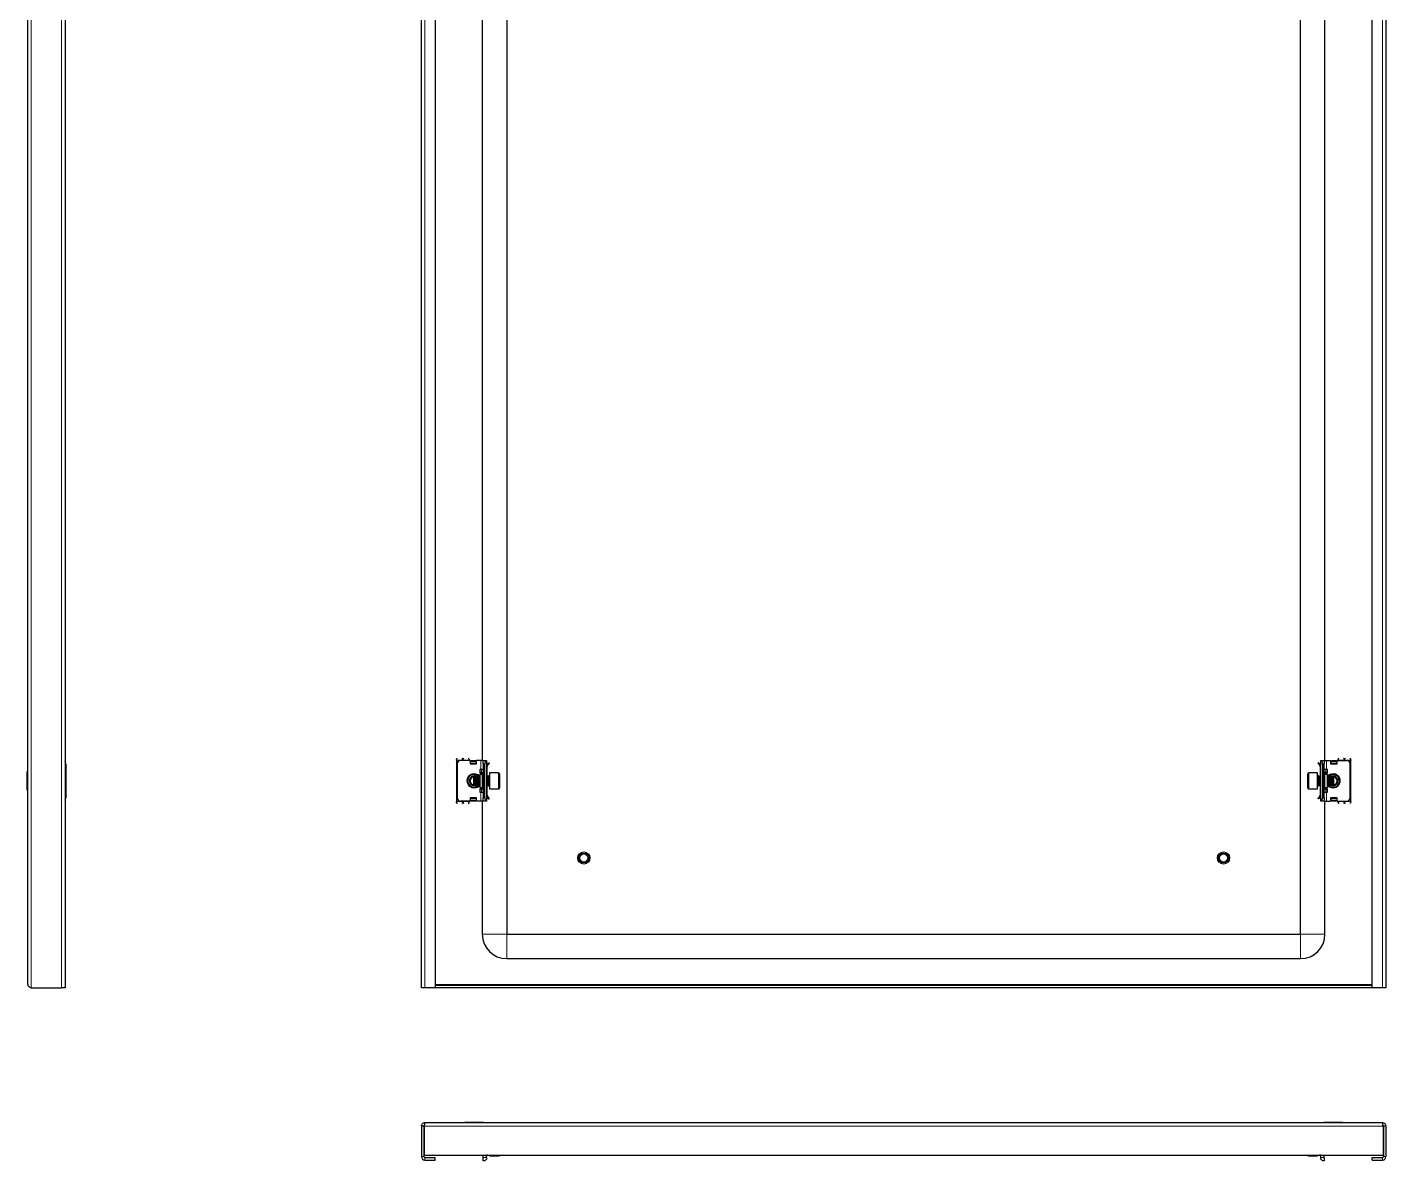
# Model space of a CAD drawing. Header units: millimetres. Extents: x -247 to 1705, y -1108 to 1206.
# Drawn here: x 868 to 1705, y -1083 to -385 of the extents above; entities that cross this region are included whole.
import ezdxf

# ---------------------------------------------------------------- set-up
doc = ezdxf.new("R2010")
doc.units = ezdxf.units.MM

msp = doc.modelspace()

# ---------------------------------------------------------------- linework, layer by layer
at = {"color": 7, "linetype": 'Continuous', "lineweight": 25}
for p, q in [((868.5, -974.37), (868.5, 976.43)), ((891.5, 978.53), (891.5, -976.47)), ((1111.04, -976.47), (1111.04, 978.53)), ((1119.54, 978.53), (1119.54, -976.47)), ((1696.54, -976.47), (1696.54, 978.53)), ((1705.04, 978.53), (1705.04, -976.47)), ((1163.54, 945.53), (1163.54, -943.47)), ((1652.54, -943.47), (1652.54, 945.53)), ((1148.54, -286.47), (1148.54, -836.47)), ((1667.54, -836.47), (1667.54, -286.47)), ((1132.54, -836.22), (1132.54, -861.72)), ((1141.04, -836.47), (1135.04, -836.47)), ((1140.54, -836.22), (1140.54, -836.47)), ((1141.04, -836.47), (1141.04, -838.47)), ((1141.24, -836.59), (1141.04, -836.59)), ((1141.24, -838.47), (1141.24, -836.59)), ((1141.29, -836.85), (1141.79, -836.49)), ((1141.79, -836.49), (1141.79, -836.85)), ((1141.79, -836.49), (1144.29, -836.49)), ((1144.29, -836.85), (1144.29, -836.49)), ((1144.29, -836.49), (1144.79, -836.85)), ((1145.04, -838.47), (1145.04, -836.47)), ((1147.54, -836.47), (1145.04, -836.47)), ((1149.04, -836.47), (1147.54, -836.47)), ((1149.04, -838.47), (1149.04, -836.47)), ((1149.04, -836.47), (1151.04, -836.47)), ((1151.04, -836.47), (1151.04, -836.74)), ((1151.04, -836.74), (1151.04, -861.2)), ((1665.04, -836.47), (1667.04, -836.47)), ((1665.04, -836.74), (1665.04, -836.47)), ((1665.04, -861.2), (1665.04, -836.74)), ((1667.04, -836.47), (1667.04, -838.47)), ((1667.04, -836.47), (1668.54, -836.47)), ((1668.54, -836.47), (1671.04, -836.47)), ((1671.04, -836.47), (1671.04, -838.47)), ((1671.29, -836.85), (1671.79, -836.49)), ((1671.79, -836.49), (1671.79, -836.85)), ((1671.79, -836.49), (1674.29, -836.49)), ((1674.29, -836.85), (1674.29, -836.49)), ((1674.29, -836.49), (1674.79, -836.85)), ((1674.84, -836.59), (1674.84, -838.47)), ((1675.04, -836.59), (1674.84, -836.59)), ((1675.04, -836.47), (1681.04, -836.47)), ((1675.04, -838.47), (1675.04, -836.47)), ((1675.54, -836.47), (1675.54, -836.22)), ((1683.54, -861.72), (1683.54, -836.22)), ((868.5, -843.18), (868.2, -843.18)), ((868.2, -851.11), (868.2, -843.18)), ((892, -838.47), (892, -859.47)), ((1133.04, -838.47), (1133.04, -859.47)), ((1141.04, -838.47), (1145.04, -838.47)), ((1141.79, -836.85), (1141.29, -837.2)), ((1141.29, -837.2), (1141.29, -836.85)), ((1141.29, -838.11), (1141.29, -837.2)), ((1141.29, -838.47), (1141.29, -838.11)), ((1141.79, -836.85), (1144.29, -836.85)), ((1144.79, -837.2), (1144.29, -836.85)), ((1144.79, -836.85), (1144.79, -837.2)), ((1144.79, -837.2), (1144.79, -838.11)), ((1144.79, -838.11), (1144.79, -838.47)), ((1147.04, -841.97), (1147.04, -843.97)), ((1147.54, -841.97), (1147.04, -841.97)), ((1147.04, -843.72), (1148.04, -843.72)), ((1147.04, -843.97), (1148.71, -844.94)), ((1148.54, -844.97), (1147.04, -844.97)), ((1147.04, -844.97), (1147.04, -852.97)), ((1149.04, -841.97), (1147.54, -841.97)), ((1148.04, -843.72), (1148.54, -843.72)), ((1148.54, -843.72), (1148.54, -844.83)), ((1149.04, -838.47), (1149.04, -859.47)), ((1150.04, -859.47), (1150.04, -838.47)), ((1151.04, -837.55), (1151.25, -837.76)), ((1151.54, -840.22), (1151.04, -840.22)), ((1151.54, -843.72), (1151.04, -843.72)), ((1151.54, -838.47), (1151.54, -838.93)), ((1151.54, -843.72), (1151.54, -840.22)), ((1151.54, -845.97), (1151.54, -843.72)), ((1151.62, -838.8), (1152.6, -837.83)), ((1151.98, -839.16), (1151.62, -838.8)), ((1151.98, -839.16), (1152.95, -838.18)), ((1152.6, -837.83), (1152.95, -838.18)), ((1158.44, -843.97), (1153.04, -843.97)), ((1153.04, -843.97), (1153.04, -853.59)), ((1159.04, -844.57), (1159.04, -853.04)), ((1657.04, -853.37), (1657.04, -844.57)), ((1663.04, -843.97), (1657.64, -843.97)), ((1663.04, -853.97), (1663.04, -843.97)), ((1663.48, -837.83), (1663.12, -838.18)), ((1664.1, -839.16), (1663.12, -838.18)), ((1664.45, -838.8), (1663.48, -837.83)), ((1664.1, -839.16), (1664.45, -838.8)), ((1664.54, -838.47), (1664.54, -838.86)), ((1664.54, -840.22), (1665.04, -840.22)), ((1664.54, -840.22), (1664.54, -843.72)), ((1665.04, -843.72), (1664.54, -843.72)), ((1664.54, -843.72), (1664.54, -845.97)), ((1664.83, -837.76), (1665.04, -837.55)), ((1666.04, -838.47), (1666.04, -859.47)), ((1667.04, -859.47), (1667.04, -838.47)), ((1668.54, -841.97), (1667.04, -841.97)), ((1667.36, -844.94), (1669.04, -843.97)), ((1667.54, -844.83), (1667.54, -843.72)), ((1667.54, -843.72), (1668.04, -843.72)), ((1669.04, -844.97), (1667.54, -844.97)), ((1668.04, -843.72), (1669.04, -843.72)), ((1669.04, -841.97), (1668.54, -841.97)), ((1669.04, -843.97), (1669.04, -841.97)), ((1669.04, -852.97), (1669.04, -844.97)), ((1671.04, -838.47), (1675.04, -838.47)), ((1671.79, -836.85), (1671.29, -837.2)), ((1671.29, -837.2), (1671.29, -836.85)), ((1671.29, -838.11), (1671.29, -837.2)), ((1671.29, -838.47), (1671.29, -838.11)), ((1671.79, -836.85), (1674.29, -836.85)), ((1674.79, -837.2), (1674.29, -836.85)), ((1674.79, -836.85), (1674.79, -837.2)), ((1674.79, -837.2), (1674.79, -838.11)), ((1674.79, -838.11), (1674.79, -838.47)), ((1683.04, -859.47), (1683.04, -838.47)), ((868.2, -854.75), (868.2, -851.11)), ((1143.35, -846.22), (1142.52, -846.41)), ((1143.59, -845.97), (1143.04, -846.52)), ((1143.04, -846.52), (1143.04, -851.23)), ((1143.04, -851.23), (1143.04, -851.41)), ((1143.04, -851.41), (1143.59, -851.97)), ((1143.65, -845.97), (1143.59, -845.97)), ((1143.59, -845.97), (1143.59, -851.74)), ((1143.59, -851.74), (1143.59, -851.97)), ((1143.59, -851.97), (1143.65, -851.97)), ((1144.04, -846.52), (1143.65, -845.97)), ((1143.65, -845.97), (1143.65, -847.82)), ((1143.65, -847.82), (1143.65, -851.97)), ((1143.65, -851.97), (1144.04, -851.41)), ((1144.2, -846.29), (1143.83, -846.22)), ((1144.43, -845.97), (1144.04, -846.52)), ((1144.04, -846.52), (1144.04, -848.03)), ((1144.04, -848.03), (1144.04, -851.41)), ((1144.04, -851.41), (1144.43, -851.97)), ((1144.65, -845.97), (1144.43, -845.97)), ((1144.43, -845.97), (1144.43, -847.82)), ((1144.43, -847.82), (1144.43, -851.97)), ((1144.43, -851.97), (1144.65, -851.97)), ((1145.04, -846.52), (1144.65, -845.97)), ((1144.65, -845.97), (1144.65, -847.82)), ((1144.65, -847.82), (1144.65, -851.97)), ((1144.65, -851.97), (1145.04, -851.41)), ((1144.87, -846.28), (1145.11, -846.42)), ((1145.11, -851.52), (1144.87, -851.66)), ((1145.43, -845.97), (1145.04, -846.52)), ((1145.04, -846.52), (1145.04, -848.03)), ((1145.04, -848.03), (1145.04, -851.41)), ((1145.04, -851.41), (1145.43, -851.97)), ((1145.65, -845.97), (1145.43, -845.97)), ((1145.43, -845.97), (1145.43, -847.82)), ((1145.43, -847.82), (1145.43, -851.97)), ((1145.43, -851.97), (1145.65, -851.97)), ((1146.04, -846.52), (1145.65, -845.97)), ((1145.65, -845.97), (1145.65, -847.82)), ((1145.65, -847.82), (1145.65, -851.97)), ((1145.65, -851.97), (1146.04, -851.41)), ((1146.43, -845.97), (1146.04, -846.52)), ((1146.04, -846.52), (1146.04, -848.03)), ((1146.04, -848.03), (1146.04, -851.41)), ((1146.04, -851.41), (1146.43, -851.97)), ((1146.65, -845.97), (1146.43, -845.97)), ((1146.43, -845.97), (1146.43, -847.82)), ((1146.43, -847.82), (1146.43, -851.97)), ((1146.43, -851.97), (1146.65, -851.97)), ((1147.04, -846.52), (1146.65, -845.97)), ((1146.65, -845.97), (1146.65, -847.82)), ((1146.65, -847.82), (1146.65, -851.97)), ((1146.65, -851.97), (1147.04, -851.41)), ((1147.04, -852.97), (1148.54, -852.97)), ((1148.71, -853), (1147.04, -853.97)), ((1148.54, -853.1), (1148.54, -854.22)), ((1151.43, -845.97), (1151.04, -846.52)), ((1151.04, -851.41), (1151.43, -851.97)), ((1151.65, -845.97), (1151.43, -845.97)), ((1151.43, -845.97), (1151.43, -847.82)), ((1151.43, -847.82), (1151.43, -851.97)), ((1151.43, -851.97), (1151.65, -851.97)), ((1151.54, -854.22), (1151.54, -851.97)), ((1152.04, -846.52), (1151.65, -845.97)), ((1151.65, -845.97), (1151.65, -847.82)), ((1151.65, -847.82), (1151.65, -851.97)), ((1151.65, -851.97), (1152.04, -851.41)), ((1152.43, -845.97), (1152.04, -846.52)), ((1152.04, -846.52), (1152.04, -848.03)), ((1152.04, -848.03), (1152.04, -851.41)), ((1152.04, -851.41), (1152.43, -851.97)), ((1152.79, -845.97), (1152.43, -845.97)), ((1152.43, -845.97), (1152.43, -847.82)), ((1152.43, -847.82), (1152.43, -851.97)), ((1152.43, -851.97), (1152.79, -851.97)), ((1159.04, -853.04), (1159.04, -853.37)), ((1663.65, -845.97), (1663.29, -845.97)), ((1663.29, -851.97), (1663.65, -851.97)), ((1664.04, -846.52), (1663.65, -845.97)), ((1663.65, -847.82), (1663.65, -845.97)), ((1663.65, -851.97), (1663.65, -847.82)), ((1663.65, -851.97), (1664.04, -851.41)), ((1664.43, -845.97), (1664.04, -846.52)), ((1664.04, -848.03), (1664.04, -846.52)), ((1664.04, -851.41), (1664.04, -848.03)), ((1664.04, -851.41), (1664.43, -851.97)), ((1664.65, -845.97), (1664.43, -845.97)), ((1664.43, -847.82), (1664.43, -845.97)), ((1664.43, -851.97), (1664.43, -847.82)), ((1664.43, -851.97), (1664.65, -851.97)), ((1664.54, -851.97), (1664.54, -854.22)), ((1665.04, -846.52), (1664.65, -845.97)), ((1664.65, -847.82), (1664.65, -845.97)), ((1664.65, -851.97), (1664.65, -847.82)), ((1664.65, -851.97), (1665.04, -851.41)), ((1669.04, -853.97), (1667.36, -853)), ((1667.54, -852.97), (1669.04, -852.97)), ((1667.54, -854.22), (1667.54, -853.1)), ((1669.43, -845.97), (1669.04, -846.52)), ((1669.04, -851.41), (1669.43, -851.97)), ((1669.65, -845.97), (1669.43, -845.97)), ((1669.43, -847.82), (1669.43, -845.97)), ((1669.43, -851.97), (1669.43, -847.82)), ((1669.43, -851.97), (1669.65, -851.97)), ((1670.04, -846.52), (1669.65, -845.97)), ((1669.65, -847.82), (1669.65, -845.97)), ((1669.65, -851.97), (1669.65, -847.82)), ((1669.65, -851.97), (1670.04, -851.41)), ((1670.43, -845.97), (1670.04, -846.52)), ((1670.04, -848.03), (1670.04, -846.52)), ((1670.04, -851.41), (1670.04, -848.03)), ((1670.04, -851.41), (1670.43, -851.97)), ((1670.65, -845.97), (1670.43, -845.97)), ((1670.43, -847.82), (1670.43, -845.97)), ((1670.43, -851.97), (1670.43, -847.82)), ((1670.43, -851.97), (1670.65, -851.97)), ((1671.04, -846.52), (1670.65, -845.97)), ((1670.65, -847.82), (1670.65, -845.97)), ((1670.65, -851.97), (1670.65, -847.82)), ((1670.65, -851.97), (1671.04, -851.41)), ((1670.96, -846.42), (1671.21, -846.28)), ((1671.21, -851.66), (1670.96, -851.52)), ((1671.43, -845.97), (1671.04, -846.52)), ((1671.04, -848.03), (1671.04, -846.52)), ((1671.04, -851.41), (1671.04, -848.03)), ((1671.04, -851.41), (1671.43, -851.97)), ((1671.65, -845.97), (1671.43, -845.97)), ((1671.43, -847.82), (1671.43, -845.97)), ((1671.43, -851.97), (1671.43, -847.82)), ((1671.43, -851.97), (1671.65, -851.97)), ((1672.04, -846.52), (1671.65, -845.97)), ((1671.65, -847.82), (1671.65, -845.97)), ((1671.65, -851.97), (1671.65, -847.82)), ((1671.65, -851.97), (1672.04, -851.41)), ((1672.25, -846.22), (1671.88, -846.29)), ((1672.43, -845.97), (1672.04, -846.52)), ((1672.04, -848.03), (1672.04, -846.52)), ((1672.04, -851.41), (1672.04, -848.03)), ((1672.04, -851.41), (1672.43, -851.97)), ((1672.48, -845.97), (1672.43, -845.97)), ((1672.43, -847.82), (1672.43, -845.97)), ((1672.43, -851.97), (1672.43, -847.82)), ((1672.43, -851.97), (1672.48, -851.97)), ((1673.04, -846.52), (1672.48, -845.97)), ((1672.48, -851.97), (1672.48, -845.97)), ((1672.48, -851.97), (1673.04, -851.41)), ((1673.56, -846.41), (1672.73, -846.22)), ((1673.04, -851.41), (1673.04, -846.52)), ((868.2, -854.75), (868.5, -854.75)), ((1141.04, -861.47), (1135.04, -861.47)), ((1140.54, -861.47), (1140.54, -861.72)), ((1145.04, -859.47), (1141.04, -859.47)), ((1141.04, -859.47), (1141.04, -861.47)), ((1141.04, -861.35), (1141.24, -861.35)), ((1141.24, -861.35), (1141.24, -859.47)), ((1141.29, -859.82), (1141.29, -859.47)), ((1141.29, -860.74), (1141.29, -859.82)), ((1141.29, -860.74), (1141.79, -861.09)), ((1141.29, -861.09), (1141.29, -860.74)), ((1141.79, -861.44), (1141.29, -861.09)), ((1144.29, -861.09), (1141.79, -861.09)), ((1141.79, -861.09), (1141.79, -861.44)), ((1144.29, -861.44), (1141.79, -861.44)), ((1144.29, -861.09), (1144.79, -860.74)), ((1144.29, -861.44), (1144.29, -861.09)), ((1144.79, -861.09), (1144.29, -861.44)), ((1144.79, -859.47), (1144.79, -859.82)), ((1144.79, -859.82), (1144.79, -860.74)), ((1144.79, -860.74), (1144.79, -861.09)), ((1145.04, -861.47), (1145.04, -859.47)), ((1147.54, -861.47), (1145.04, -861.47)), ((1147.04, -853.97), (1147.04, -855.97)), ((1148.04, -854.22), (1147.04, -854.22)), ((1147.04, -855.97), (1147.54, -855.97)), ((1147.54, -855.97), (1149.04, -855.97)), ((1149.04, -861.47), (1147.54, -861.47)), ((1148.54, -854.22), (1148.04, -854.22)), ((1148.54, -861.47), (1148.54, -943.47)), ((1149.04, -861.47), (1149.04, -859.47)), ((1151.04, -861.47), (1149.04, -861.47)), ((1151.04, -854.22), (1151.54, -854.22)), ((1151.54, -857.72), (1151.04, -857.72)), ((1151.25, -860.18), (1151.04, -860.38)), ((1151.04, -861.2), (1151.04, -861.47)), ((1151.54, -857.72), (1151.54, -854.22)), ((1151.54, -859.47), (1151.54, -859.07)), ((1151.98, -858.78), (1151.62, -859.13)), ((1151.62, -859.13), (1152.6, -860.11)), ((1151.98, -858.78), (1152.95, -859.75)), ((1152.6, -860.11), (1152.95, -859.75)), ((1153.04, -853.59), (1153.04, -853.97)), ((1153.04, -853.97), (1158.44, -853.97)), ((1657.64, -853.97), (1663.04, -853.97)), ((1664.1, -858.78), (1663.12, -859.75)), ((1663.48, -860.11), (1663.12, -859.75)), ((1664.45, -859.13), (1663.48, -860.11)), ((1664.1, -858.78), (1664.45, -859.13)), ((1664.54, -854.22), (1664.54, -857.72)), ((1664.54, -854.22), (1665.04, -854.22)), ((1664.54, -857.72), (1665.04, -857.72)), ((1664.54, -859.47), (1664.54, -859.01)), ((1665.04, -860.38), (1664.83, -860.18)), ((1665.04, -861.47), (1665.04, -861.2)), ((1667.04, -861.47), (1665.04, -861.47)), ((1667.04, -855.97), (1668.54, -855.97)), ((1667.04, -859.47), (1667.04, -861.47)), ((1667.04, -861.47), (1668.54, -861.47)), ((1668.04, -854.22), (1667.54, -854.22)), ((1667.54, -943.47), (1667.54, -861.47)), ((1669.04, -854.22), (1668.04, -854.22)), ((1668.54, -855.97), (1669.04, -855.97)), ((1668.54, -861.47), (1671.04, -861.47)), ((1669.04, -855.97), (1669.04, -853.97)), ((1671.04, -859.47), (1671.04, -861.47)), ((1675.04, -859.47), (1671.04, -859.47)), ((1671.29, -859.82), (1671.29, -859.47)), ((1671.29, -860.74), (1671.29, -859.82)), ((1671.29, -860.74), (1671.79, -861.09)), ((1671.29, -861.09), (1671.29, -860.74)), ((1671.79, -861.44), (1671.29, -861.09)), ((1674.29, -861.09), (1671.79, -861.09)), ((1671.79, -861.09), (1671.79, -861.44)), ((1674.29, -861.44), (1671.79, -861.44)), ((1674.29, -861.09), (1674.79, -860.74)), ((1674.29, -861.44), (1674.29, -861.09)), ((1674.79, -861.09), (1674.29, -861.44)), ((1674.79, -859.47), (1674.79, -859.82)), ((1674.79, -859.82), (1674.79, -860.74)), ((1674.79, -860.74), (1674.79, -861.09)), ((1674.84, -859.47), (1674.84, -861.35)), ((1674.84, -861.35), (1675.04, -861.35)), ((1675.04, -861.47), (1675.04, -859.47)), ((1675.04, -861.47), (1681.04, -861.47)), ((1675.54, -861.72), (1675.54, -861.47)), ((1163.54, -943.47), (1652.54, -943.47)), ((1163.54, -958.47), (1652.54, -958.47)), ((870.6, -976.47), (889.4, -976.47)), ((891.5, -976.47), (889.4, -976.47)), ((1113.14, -976.47), (1111.04, -976.47)), ((1119.54, -976.47), (1113.14, -976.47)), ((1696.54, -974.97), (1119.54, -974.97)), ((1696.54, -976.47), (1119.54, -976.47)), ((1702.94, -976.47), (1696.54, -976.47)), ((1705.04, -976.47), (1702.94, -976.47)), ((1112.54, -1061.56), (1111.04, -1061.56)), ((1111.04, -1061.56), (1111.04, -1080.36)), ((1112.54, -1061.56), (1112.54, -1080.36)), ((1112.74, -1061.56), (1112.74, -1079.46)), ((1113.14, -1059.46), (1702.94, -1059.46)), ((1137.75, -1059.16), (1137.75, -1059.46)), ((1137.75, -1059.16), (1149.32, -1059.16)), ((1149.32, -1059.46), (1149.32, -1059.16)), ((1666.75, -1059.16), (1666.75, -1059.46)), ((1666.75, -1059.16), (1677.91, -1059.16)), ((1677.91, -1059.16), (1678.32, -1059.16)), ((1678.32, -1059.46), (1678.32, -1059.16)), ((1703.34, -1061.56), (1703.34, -1079.46)), ((1705.04, -1061.56), (1703.54, -1061.56)), ((1703.54, -1061.56), (1703.54, -1080.36)), ((1705.04, -1061.56), (1705.04, -1080.36)), ((1112.74, -1079.46), (1703.34, -1079.46)), ((1149.04, -1080.96), (1149.04, -1079.46)), ((1151.04, -1080.96), (1151.04, -1079.46)), ((1153.04, -1079.46), (1153.04, -1079.96)), ((1663.04, -1079.96), (1663.04, -1079.46)), ((1665.04, -1080.96), (1665.04, -1079.46)), ((1667.04, -1080.96), (1667.04, -1079.46)), ((1113.14, -1080.96), (1119.54, -1080.96)), ((1113.14, -1082.46), (1119.54, -1082.46)), ((1119.54, -1082.46), (1119.54, -1080.96)), ((1149.04, -1082.96), (1149.04, -1080.96)), ((1150.04, -1082.96), (1149.04, -1082.96)), ((1150.04, -1082.96), (1151.04, -1081.96)), ((1151.54, -1079.96), (1151.04, -1079.96)), ((1151.04, -1080.96), (1151.04, -1081.96)), ((1153.04, -1079.96), (1158.44, -1079.96)), ((1657.64, -1079.96), (1663.04, -1079.96)), ((1664.54, -1079.96), (1665.04, -1079.96)), ((1665.04, -1081.96), (1665.04, -1080.96)), ((1665.04, -1081.96), (1666.04, -1082.96)), ((1667.04, -1082.96), (1666.04, -1082.96)), ((1667.04, -1080.96), (1667.04, -1082.96)), ((1696.54, -1082.46), (1696.54, -1080.96)), ((1696.54, -1080.96), (1702.94, -1080.96)), ((1696.54, -1082.46), (1702.94, -1082.46))]:
    msp.add_line(p, q, dxfattribs=at)
at = {"color": 8, "linetype": 'Continuous', "lineweight": 18}
for p, q in [((870.6, -976.47), (870.6, 978.53)), ((889.4, -976.47), (889.4, 978.53)), ((1113.14, 978.53), (1113.14, -976.47)), ((1702.94, 978.53), (1702.94, -976.47)), ((1132.54, -836.22), (1136.54, -836.22)), ((1136.54, -836.22), (1140.54, -836.22)), ((1147.54, -836.47), (1147.54, -841.97)), ((1668.54, -841.97), (1668.54, -836.47)), ((1675.54, -836.22), (1679.54, -836.22)), ((1683.54, -836.22), (1679.54, -836.22)), ((1144.79, -838.11), (1141.29, -838.11)), ((1148.04, -841.97), (1148.04, -843.72)), ((1148.54, -852.97), (1148.54, -844.97)), ((1150.04, -838.47), (1149.04, -838.47)), ((1151.04, -837.97), (1151.25, -837.76)), ((1151.04, -838.47), (1151.54, -838.47)), ((1158.44, -853.59), (1158.44, -843.97)), ((1657.64, -843.97), (1657.64, -853.97)), ((1665.04, -838.47), (1664.54, -838.47)), ((1665.04, -837.97), (1664.83, -837.76)), ((1667.04, -838.47), (1666.04, -838.47)), ((1667.54, -844.97), (1667.54, -852.97)), ((1668.04, -843.72), (1668.04, -841.97)), ((1674.79, -838.11), (1671.29, -838.11)), ((1152.79, -851.97), (1152.79, -845.97)), ((1663.29, -845.97), (1663.29, -851.74)), ((1663.29, -851.74), (1663.29, -851.97)), ((1132.54, -861.72), (1136.54, -861.72)), ((1140.54, -861.72), (1136.54, -861.72)), ((1141.29, -859.82), (1144.79, -859.82)), ((1147.54, -855.97), (1147.54, -861.47)), ((1148.04, -854.22), (1148.04, -855.97)), ((1149.04, -859.47), (1150.04, -859.47)), ((1151.04, -859.47), (1151.54, -859.47)), ((1151.04, -859.97), (1151.25, -860.18)), ((1158.44, -853.97), (1158.44, -853.59)), ((1665.04, -859.47), (1664.54, -859.47)), ((1665.04, -859.97), (1664.83, -860.18)), ((1666.04, -859.47), (1667.04, -859.47)), ((1668.04, -855.97), (1668.04, -854.22)), ((1668.54, -861.47), (1668.54, -855.97)), ((1671.29, -859.82), (1674.79, -859.82)), ((1679.54, -861.72), (1675.54, -861.72)), ((1683.54, -861.72), (1679.54, -861.72)), ((1163.54, -943.47), (1148.54, -943.47)), ((1163.54, -943.47), (1163.54, -958.47)), ((1652.54, -943.47), (1652.54, -958.47)), ((1652.54, -943.47), (1667.54, -943.47)), ((1696.54, -974.37), (1119.54, -974.37)), ((1112.74, -1061.56), (1703.34, -1061.56)), ((1158.44, -1079.96), (1158.44, -1079.46)), ((1657.64, -1079.46), (1657.64, -1079.96)), ((1112.54, -1080.36), (1111.04, -1080.36)), ((1113.14, -1080.96), (1113.14, -1082.46)), ((1149.04, -1080.96), (1151.04, -1080.96)), ((1665.04, -1080.96), (1667.04, -1080.96)), ((1702.94, -1080.96), (1702.94, -1082.46)), ((1703.54, -1080.36), (1705.04, -1080.36))]:
    msp.add_line(p, q, dxfattribs=at)
at = {"color": 7, "linetype": 'Continuous', "lineweight": 25, "flags": 128}
for points in [[(1143.83, -851.71), (1144.07, -851.68), (1144.2, -851.65)], [(1671.88, -851.65), (1672, -851.68), (1672.25, -851.71)]]:
    msp.add_lwpolyline(points, dxfattribs=at)
at = {"color": 7, "linetype": 'Continuous', "lineweight": 25}
for centre, radius in [((1211.04, -896.47), 3.75), ((1211.04, -896.47), 3), ((1211.04, -896.47), 2.5), ((1605.04, -896.47), 3.75), ((1605.04, -896.47), 3), ((1605.04, -896.47), 2.5)]:
    msp.add_circle(centre, radius, dxfattribs=at)
for centre, radius, start, end in [((1135.04, -838.47), 2, 90, 180), ((1152.04, -838.47), 2, 120, 180), ((1664.04, -838.47), 2, 0, 60), ((1681.04, -838.47), 2, 0, 90), ((890, -838.47), 2, 0, 41.40962), ((1143.54, -848.97), 4, 45.71765, 270), ((1148.54, -844.47), 0.5, 270, 0), ((1150.54, -838.47), 1, 0, 45), ((1158.44, -844.57), 0.6, 0, 90), ((1657.64, -844.57), 0.6, 90, 180), ((1665.54, -838.47), 1, 135, 180), ((1667.54, -844.47), 0.5, 180, 270), ((1672.54, -848.97), 4, 90, 134.28235), ((1672.54, -848.97), 4, 225.71765, 90), ((1143.54, -848.97), 3, 74.33161, 285.66839), ((1143.54, -848.97), 2.76, 111.7574, 265.98739), ((1143.54, -848.97), 2.45, 101.79772, 201.7574), ((1143.54, -848.97), 2.45, 201.7574, 258.20228), ((1143.54, -848.97), 4, 270, 314.28235), ((1148.54, -853.47), 0.5, 0, 90), ((1152.79, -845.72), 0.25, 270, 0), ((1152.79, -852.22), 0.25, 360, 90), ((1158.44, -853.37), 0.6, 270, 360), ((1657.64, -853.37), 0.6, 180, 270), ((1663.29, -845.72), 0.25, 180, 270), ((1663.29, -852.22), 0.25, 90, 180), ((1667.54, -853.47), 0.5, 90, 180), ((1672.54, -848.97), 3, 254.33161, 105.66839), ((1672.54, -848.97), 2.76, 274.01261, 68.2426), ((1672.54, -848.97), 2.45, 281.79772, 78.20228), ((890, -859.47), 2, 318.59038, 0), ((1135.04, -859.47), 2, 180, 270), ((1152.04, -859.47), 2, 180, 240), ((1150.54, -859.47), 1, 315, 0), ((1665.54, -859.47), 1, 180, 225), ((1664.04, -859.47), 2, 300, 0), ((1681.04, -859.47), 2, 270, 0), ((1163.54, -943.47), 15, 180, 270), ((1652.54, -943.47), 15, 270, 0), ((1158.44, -1079.36), 0.6, 270, 350.40593), ((1657.64, -1079.36), 0.6, 189.59407, 270), ((1113.14, -1080.36), 2.1, 180, 270), ((1113.14, -1080.36), 0.6, 180, 270), ((1702.94, -1080.36), 2.1, 270, 0), ((1702.94, -1080.36), 0.6, 270, 0)]:
    msp.add_arc(centre, radius, start, end, dxfattribs=at)
at = {"color": 8, "linetype": 'Continuous', "lineweight": 18}
for centre, start, end in [((1143.54, -848.97), 38.94244, 270), ((1672.54, -848.97), 218.94244, 90), ((1672.54, -848.97), 90, 141.05756), ((1143.54, -848.97), 270, 321.05756)]:
    msp.add_arc(centre, 4.5, start, end, dxfattribs=at)
at = {"color": 7, "linetype": 'Continuous', "lineweight": 25}
for points, knots in [([(1132.54, -836.22), (1132.63, -835.97), (1132.82, -835.49), (1133.02, -835.09), (1133.11, -834.9)], [0, 0, 0, 0, 0.502065, 1, 1, 1, 1]), ([(1135.97, -834.91), (1136.05, -835.06), (1136.22, -835.41), (1136.41, -835.9), (1136.52, -836.18), (1136.54, -836.22)], [0, 0, 0, 0, 0.415483, 0.917152, 1, 1, 1, 1]), ([(1136.54, -836.22), (1136.63, -835.97), (1136.82, -835.49), (1137.02, -835.09), (1137.11, -834.9)], [0, 0, 0, 0, 0.502065, 1, 1, 1, 1]), ([(1139.97, -834.91), (1140.05, -835.06), (1140.22, -835.41), (1140.41, -835.9), (1140.52, -836.18), (1140.54, -836.22)], [0, 0, 0, 0, 0.415483, 0.917152, 1, 1, 1, 1]), ([(1675.54, -836.22), (1675.59, -836.1), (1675.68, -835.86), (1675.82, -835.51), (1675.97, -835.18), (1676.06, -834.99), (1676.11, -834.9)], [0, 0, 0, 0, 0.247454, 0.50208, 0.749534, 1, 1, 1, 1]), ([(1678.97, -834.91), (1679.05, -835.06), (1679.22, -835.41), (1679.41, -835.9), (1679.52, -836.18), (1679.54, -836.22)], [0, 0, 0, 0, 0.4154826, 0.9171518, 1, 1, 1, 1]), ([(1679.54, -836.22), (1679.63, -835.97), (1679.82, -835.49), (1680.02, -835.09), (1680.11, -834.9)], [0, 0, 0, 0, 0.5020654, 1, 1, 1, 1]), ([(1682.97, -834.91), (1683.05, -835.06), (1683.22, -835.41), (1683.41, -835.9), (1683.52, -836.18), (1683.54, -836.22)], [0, 0, 0, 0, 0.4154826, 0.9171518, 1, 1, 1, 1]), ([(1151.62, -838.8), (1151.47, -838.99), (1151.17, -839.37), (1151.04, -839.9), (1151.04, -840.18), (1151.04, -840.22)], [0, 0, 0, 0, 0.4618628, 0.9237257, 1, 1, 1, 1]), ([(1151.98, -839.16), (1151.86, -839.31), (1151.68, -839.54), (1151.56, -839.91), (1151.54, -840.12), (1151.54, -840.22)], [0, 0, 0, 0, 0.485042, 0.738404, 1, 1, 1, 1]), ([(1664.54, -840.22), (1664.52, -840.03), (1664.49, -839.74), (1664.3, -839.39), (1664.17, -839.23), (1664.1, -839.16)], [0, 0, 0, 0, 0.485042, 0.738404, 1, 1, 1, 1]), ([(1665.04, -840.22), (1665.01, -839.98), (1664.96, -839.49), (1664.67, -839.04), (1664.48, -838.83), (1664.45, -838.8)], [0, 0, 0, 0, 0.461863, 0.923726, 1, 1, 1, 1]), ([(1133.11, -863.03), (1133.03, -862.87), (1132.86, -862.53), (1132.67, -862.04), (1132.55, -861.76), (1132.54, -861.72)], [0, 0, 0, 0, 0.415483, 0.917152, 1, 1, 1, 1]), ([(1136.54, -861.72), (1136.44, -861.96), (1136.25, -862.45), (1136.06, -862.84), (1135.97, -863.04)], [0, 0, 0, 0, 0.502065, 1, 1, 1, 1]), ([(1137.11, -863.03), (1137.03, -862.87), (1136.86, -862.53), (1136.67, -862.04), (1136.55, -861.76), (1136.54, -861.72)], [0, 0, 0, 0, 0.415483, 0.917152, 1, 1, 1, 1]), ([(1140.54, -861.72), (1140.49, -861.84), (1140.4, -862.08), (1140.25, -862.43), (1140.11, -862.76), (1140.01, -862.95), (1139.97, -863.04)], [0, 0, 0, 0, 0.2474545, 0.5020799, 0.7495343, 1, 1, 1, 1]), ([(1151.04, -857.72), (1151.06, -857.96), (1151.12, -858.44), (1151.4, -858.9), (1151.6, -859.1), (1151.62, -859.13)], [0, 0, 0, 0, 0.461863, 0.923726, 1, 1, 1, 1]), ([(1151.54, -857.72), (1151.56, -857.91), (1151.59, -858.2), (1151.78, -858.55), (1151.91, -858.7), (1151.98, -858.78)], [0, 0, 0, 0, 0.485042, 0.738404, 1, 1, 1, 1]), ([(1664.1, -858.78), (1664.22, -858.63), (1664.4, -858.4), (1664.52, -858.02), (1664.53, -857.82), (1664.54, -857.72)], [0, 0, 0, 0, 0.485042, 0.738404, 1, 1, 1, 1]), ([(1664.45, -859.13), (1664.61, -858.94), (1664.91, -858.57), (1665.03, -858.04), (1665.04, -857.76), (1665.04, -857.72)], [0, 0, 0, 0, 0.4618628, 0.9237257, 1, 1, 1, 1]), ([(1676.11, -863.03), (1676.03, -862.87), (1675.86, -862.53), (1675.67, -862.04), (1675.55, -861.76), (1675.54, -861.72)], [0, 0, 0, 0, 0.415483, 0.917152, 1, 1, 1, 1]), ([(1679.54, -861.72), (1679.44, -861.96), (1679.25, -862.45), (1679.06, -862.84), (1678.97, -863.04)], [0, 0, 0, 0, 0.5020654, 1, 1, 1, 1]), ([(1680.11, -863.03), (1680.03, -862.87), (1679.86, -862.53), (1679.67, -862.04), (1679.55, -861.76), (1679.54, -861.72)], [0, 0, 0, 0, 0.415483, 0.917152, 1, 1, 1, 1]), ([(1683.54, -861.72), (1683.44, -861.96), (1683.25, -862.45), (1683.06, -862.84), (1682.97, -863.04)], [0, 0, 0, 0, 0.502065, 1, 1, 1, 1]), ([(868.5, -974.37), (868.5, -974.55), (868.55, -974.72), (868.76, -975.07), (868.91, -975.24), (869.31, -975.59), (869.54, -975.77), (870.05, -976.12), (870.32, -976.29), (870.6, -976.47)], [0, 0, 0, 0, 0.25, 0.25, 0.5, 0.5, 0.75, 0.75, 1, 1, 1, 1]), ([(1111.04, -1061.56), (1111.04, -1061.28), (1111.09, -1061.01), (1111.3, -1060.5), (1111.46, -1060.27), (1111.85, -1059.88), (1112.08, -1059.72), (1112.59, -1059.51), (1112.86, -1059.46), (1113.14, -1059.46)], [0, 0, 0, 0, 0.25, 0.25, 0.5, 0.5, 0.75, 0.75, 1, 1, 1, 1]), ([(1112.54, -1061.56), (1112.55, -1061.48), (1112.57, -1061.32), (1112.67, -1061.13), (1112.77, -1061.1), (1112.8, -1061.09)], [0, 0, 0, 0, 0.432796, 0.865566, 1, 1, 1, 1]), ([(1113.14, -1059.46), (1113.11, -1059.46), (1113.07, -1059.51), (1113.01, -1059.72), (1112.97, -1059.88), (1112.91, -1060.27), (1112.87, -1060.5), (1112.81, -1061.01), (1112.77, -1061.28), (1112.74, -1061.56)], [0, 0, 0, 0, 0.25, 0.25, 0.5, 0.5, 0.75, 0.75, 1, 1, 1, 1]), ([(1702.94, -1059.46), (1703.22, -1059.46), (1703.49, -1059.51), (1704, -1059.72), (1704.23, -1059.88), (1704.62, -1060.27), (1704.77, -1060.5), (1704.98, -1061.01), (1705.04, -1061.28), (1705.04, -1061.56)], [0, 0, 0, 0, 0.25, 0.25, 0.5, 0.5, 0.75, 0.75, 1, 1, 1, 1]), ([(1703.34, -1061.56), (1703.31, -1061.28), (1703.27, -1061.01), (1703.21, -1060.5), (1703.17, -1060.27), (1703.11, -1059.88), (1703.07, -1059.72), (1703.01, -1059.51), (1702.97, -1059.46), (1702.94, -1059.46)], [0, 0, 0, 0, 0.25, 0.25, 0.5, 0.5, 0.75, 0.75, 1, 1, 1, 1]), ([(1703.28, -1061.08), (1703.31, -1061.1), (1703.48, -1061.2), (1703.51, -1061.4), (1703.54, -1061.56)], [0, 0, 0, 0, 0.207713, 1, 1, 1, 1]), ([(1151.45, -1079.46), (1151.37, -1079.51), (1151.13, -1079.66), (1151.05, -1079.83), (1151.04, -1079.94), (1151.04, -1079.96)], [0, 0, 0, 0, 0.3313457, 0.9052264, 1, 1, 1, 1]), ([(1151.85, -1079.46), (1151.78, -1079.52), (1151.65, -1079.63), (1151.56, -1079.8), (1151.55, -1079.9), (1151.54, -1079.96)], [0, 0, 0, 0, 0.360365, 0.675069, 1, 1, 1, 1]), ([(1664.54, -1079.96), (1664.52, -1079.86), (1664.48, -1079.7), (1664.34, -1079.54), (1664.26, -1079.47), (1664.24, -1079.46)], [0, 0, 0, 0, 0.60297, 0.917931, 1, 1, 1, 1]), ([(1665.04, -1079.96), (1665.02, -1079.86), (1664.98, -1079.7), (1664.74, -1079.53), (1664.63, -1079.46)], [0, 0, 0, 0, 0.57413, 1, 1, 1, 1])]:
    msp.add_open_spline(points, degree=3, knots=knots, dxfattribs=at)

doc.saveas('drawing.dxf')
